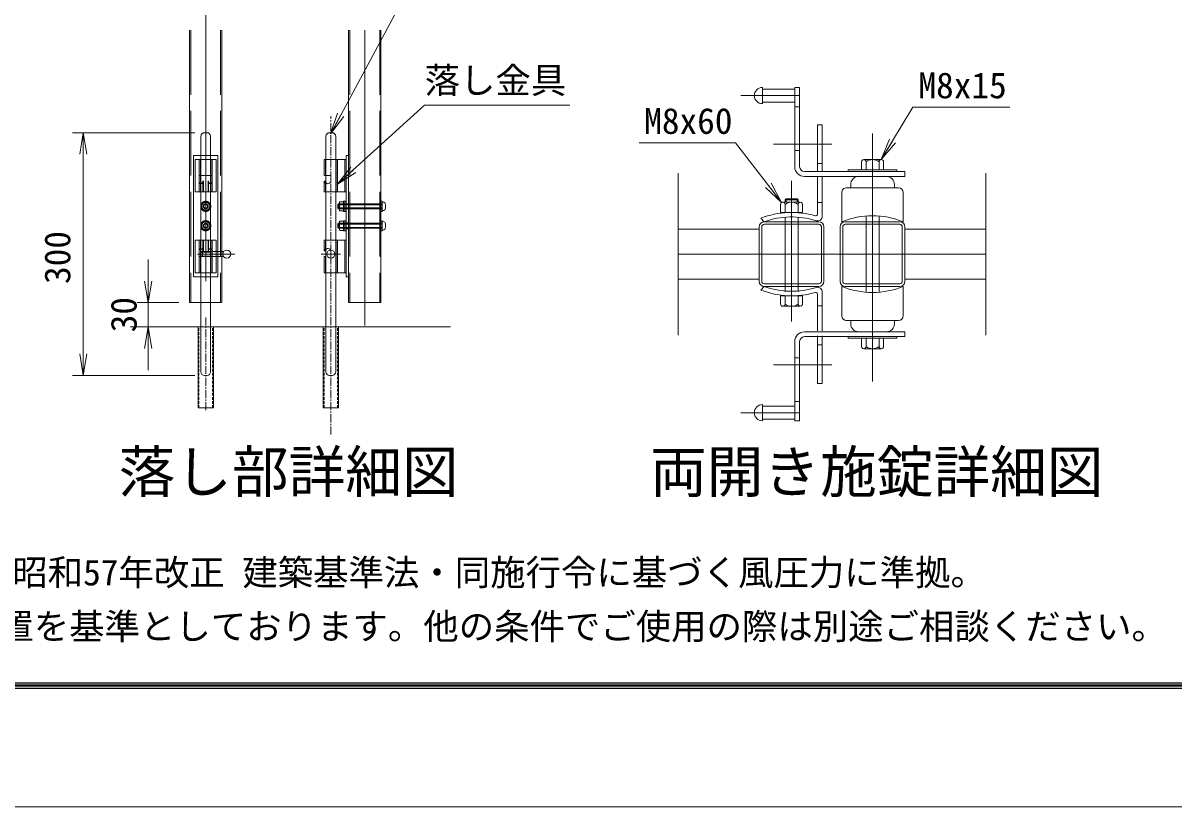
# Model space of a CAD drawing. Units: millimetres, scale not verified. Extents: x -4200 to 4200, y -2970 to 2970.
# Drawn here: x -247 to 1886, y -2970 to -1516 of the extents above; entities that cross this region are included whole.
import ezdxf
from ezdxf.enums import TextEntityAlignment as Align

# ---------------------------------------------------------------- set-up
doc = ezdxf.new("R2010")
doc.units = ezdxf.units.MM
doc.header["$LTSCALE"] = 20
for name, pattern in [('DASHED', [7.5, 6, -1.5]), ('USER1', [50.8, 31.75, -6.35, 6.35, -6.35]), ('USER3', [0.375, 0.25, -0.125]), ('USER4', [1.125, 0.75, -0.125, 0.125, -0.125])]:
    doc.linetypes.add(name, pattern=pattern)
for name, color, linetype, lineweight in [('0-0_D-STR-TXT', 7, 'Continuous', 9), ('0-1_D-STR1', 1, 'Continuous', 18), ('0-2_D-STR-DIM', 7, 'Continuous', 9), ('0-3_0', 7, 'Continuous', 9), ('0-4_D-STR4', 7, 'Continuous', 9), ('0-5_D-STR3', 3, 'Continuous', 13), ('0-6_D-BMK', 2, 'USER1', 13), ('0-C_D-TTL', 7, 'Continuous', 9)]:
    doc.layers.add(name, color=color, linetype=linetype, lineweight=lineweight)
doc.layers.add('0-B_D-TTL-TXT', color=7, linetype='Continuous')
doc.styles.add('ＭＳ ゴシック', font='')
doc.styles.get('ＭＳ ゴシック').set_extended_font_data('MS Gothic')

# ---------------------------------------------------------------- blocks, each defined once
blk = doc.blocks.new('_Open')
at = {"layer": '0-3_0'}
blk.add_line((-20, 3.33), (0, 0), dxfattribs=at)
blk.add_lwpolyline([(-20, -3.33), (0, 0), (-20, 0)], dxfattribs=at)

msp = doc.modelspace()

# ---------------------------------------------------------------- linework, layer by layer
at = {"layer": '0-0_D-STR-TXT'}
for points in [[(828.53, -1492.83), (446.35, -1492.83), (324.09, -1720.45)], [(766.09, -1668.81), (497.14, -1668.81), (337.24, -1814.01)], [(1581.32, -1672.48), (1402.02, -1672.48), (1344.35, -1767.97)], [(894.72, -1738.47), (1073.32, -1738.47), (1157.43, -1847.62)]]:
    msp.add_lwpolyline(points, dxfattribs=at)
at = {"layer": '0-1_D-STR1'}
for p, q in [((61.84, -1529.52), (61.84, -2034.89)), ((121.84, -1529.52), (121.84, -2034.89)), ((356.46, -1529.52), (356.46, -2034.89)), ((416.46, -1529.52), (416.46, -2034.89)), ((967.09, -1795), (967.09, -2095)), ((1537.09, -1795), (1537.09, -2095)), ((1117.09, -1894.6), (1117.09, -1995.4)), ((1121.89, -1995.2), (1121.89, -1894.4)), ((1227.49, -1885), (1126.69, -1885)), ((1126.69, -1889.6), (1227.49, -1889.6)), ((1232.29, -1995.2), (1232.29, -1894.4)), ((1237.09, -1894.6), (1237.09, -1995.4)), ((1267.09, -1894.6), (1267.09, -1995.4)), ((1271.89, -1995.2), (1271.89, -1894.4)), ((1377.49, -1885), (1276.69, -1885)), ((1276.69, -1889.6), (1377.49, -1889.6)), ((1382.29, -1995.2), (1382.29, -1894.4)), ((1387.09, -1894.6), (1387.09, -1995.4)), ((967.09, -1898.5), (1117.09, -1898.5)), ((1537.09, -1898.5), (1387.09, -1898.5)), ((967.09, -1991.5), (1117.09, -1991.5)), ((1126.69, -2000), (1227.49, -2000)), ((1276.69, -2000), (1377.49, -2000)), ((1537.09, -1991.5), (1387.09, -1991.5)), ((1227.49, -2005), (1126.69, -2005)), ((1377.49, -2005), (1276.69, -2005)), ((61.84, -2034.89), (121.84, -2034.89)), ((356.46, -2034.89), (416.46, -2034.89))]:
    msp.add_line(p, q, dxfattribs=at)
at = {"layer": '0-1_D-STR1', "linetype": 'DASHED'}
for p, q in [((64.24, -1529.52), (64.24, -2034.89)), ((119.44, -1529.52), (119.44, -2034.89)), ((358.86, -1529.52), (358.86, -2034.89)), ((414.06, -1529.52), (414.06, -2034.89))]:
    msp.add_line(p, q, dxfattribs=at)
at = {"layer": '0-1_D-STR1'}
for centre, radius, start, end in [((1126.69, -1894.6), 9.6, 90, 180), ((1126.69, -1894.4), 4.8, 89.99997, 180), ((1227.49, -1894.6), 9.6, 0, 90), ((1227.49, -1894.4), 4.8, 0, 89.99997), ((1276.69, -1894.6), 9.6, 90, 180), ((1276.69, -1894.4), 4.8, 89.99997, 180), ((1377.49, -1894.6), 9.6, 0, 90), ((1377.49, -1894.4), 4.8, 0, 89.99997), ((1126.69, -1995.4), 9.6, 180, 270), ((1126.69, -1995.2), 4.8, 180, 270.00003), ((1227.49, -1995.2), 4.8, 270.00003, 0), ((1227.49, -1995.4), 9.6, 270, 0), ((1276.69, -1995.4), 9.6, 180, 270), ((1276.69, -1995.2), 4.8, 180, 270.00003), ((1377.49, -1995.2), 4.8, 270.00003, 0), ((1377.49, -1995.4), 9.6, 270, 0)]:
    msp.add_arc(centre, radius, start, end, dxfattribs=at)
at = {"layer": '0-2_D-STR-DIM'}
for p, q in [((71.84, -1719.89), (-154.94, -1719.89)), ((-134.94, -1759.89), (-134.94, -2129.89)), ((-14.94, -1994.89), (-14.94, -1954.89)), ((41.84, -2034.89), (-34.94, -2034.89)), ((-14.94, -2034.89), (-14.94, -2079.89)), ((41.84, -2079.89), (-34.94, -2079.89)), ((-14.94, -2119.89), (-14.94, -2159.89)), ((71.84, -2169.89), (-154.94, -2169.89))]:
    msp.add_line(p, q, dxfattribs=at)
at = {"layer": '0-4_D-STR4'}
msp.add_line((-47.97, -2079.89), (545.1, -2079.89), dxfattribs=at)
at = {"layer": '0-5_D-STR3'}
for p, q in [((1123.09, -1636), (1123.09, -1666)), ((1123.09, -1639), (1183.09, -1639)), ((1183.09, -1636), (1183.09, -1783)), ((1183.09, -1636), (1192.09, -1636)), ((1192.09, -1636), (1192.09, -1783)), ((1123.09, -1663), (1183.09, -1663)), ((1192.09, -1672), (1183.09, -1672)), ((1225.09, -1792), (1225.09, -1705)), ((1234.09, -1705), (1225.09, -1705)), ((1234.09, -1792), (1234.09, -1705)), ((82.84, -1726.64), (82.84, -2163.14)), ((89.59, -1719.89), (94.09, -1719.89)), ((100.84, -1726.64), (100.84, -2163.14)), ((314.61, -1726.64), (314.61, -2163.14)), ((325.86, -1719.89), (321.36, -1719.89)), ((332.61, -1726.64), (332.61, -2163.14)), ((69.34, -1761.89), (69.34, -1986.89)), ((69.34, -1761.89), (114.34, -1761.89)), ((72.34, -1769.39), (111.34, -1769.39)), ((72.34, -1769.39), (72.34, -1829.39)), ((79.69, -1769.39), (79.69, -1829.39)), ((82.09, -1769.39), (82.09, -1799.39)), ((101.59, -1769.39), (101.59, -1799.39)), ((103.99, -1769.39), (103.99, -1829.39)), ((111.34, -1769.39), (111.34, -1829.39)), ((114.34, -1761.89), (114.34, -1986.89)), ((311.46, -1799.39), (311.46, -1769.39)), ((311.46, -1769.39), (351.96, -1769.39)), ((313.86, -1799.39), (313.86, -1769.39)), ((333.36, -1829.39), (333.36, -1769.39)), ((335.76, -1829.39), (335.76, -1769.39)), ((349.56, -1829.39), (349.56, -1769.39)), ((351.96, -1761.89), (356.46, -1761.89)), ((351.96, -1829.39), (351.96, -1769.39)), ((356.46, -1761.89), (356.46, -1986.89)), ((1192.09, -1753), (1183.09, -1753)), ((1310.91, -1769.68), (1343.31, -1769.68)), ((1234.09, -1777), (1225.09, -1777)), ((1372.09, -1789), (1282.09, -1789)), ((1282.09, -1789), (1282.09, -1792)), ((1306.75, -1773.89), (1306.75, -1789.14)), ((1315.07, -1773.89), (1315.07, -1789)), ((1339.11, -1773.89), (1339.11, -1789)), ((1347.52, -1773.89), (1347.52, -1788.89)), ((1372.09, -1789), (1372.09, -1792)), ((103.99, -1799.39), (79.69, -1799.39)), ((82.09, -1799.39), (82.09, -1809.89)), ((86.59, -1809.89), (86.59, -1829.39)), ((86.59, -1809.89), (86.59, -1829.39)), ((86.59, -1809.99), (87.63, -1809.99)), ((87.63, -1809.99), (87.63, -1829.39)), ((96.05, -1809.99), (96.05, -1829.39)), ((97.09, -1809.99), (96.05, -1809.99)), ((97.09, -1809.89), (97.09, -1829.39)), ((101.59, -1809.89), (101.59, -1799.39)), ((311.46, -1799.39), (323.61, -1799.39)), ((311.46, -1809.89), (311.46, -1829.39)), ((311.46, -1809.89), (313.62, -1809.89)), ((313.62, -1809.89), (313.62, -1810.14)), ((323.61, -1809.89), (323.61, -1799.39)), ((1201.09, -1792), (1387.09, -1792)), ((1201.09, -1801), (1387.09, -1801)), ((1225.09, -1801), (1225.09, -1871.15)), ((1234.09, -1801), (1234.09, -1874.5)), ((1387.09, -1801), (1387.09, -1792)), ((72.34, -1829.39), (111.34, -1829.39)), ((82.09, -1814.22), (82.09, -1829.39)), ((101.59, -1814.22), (101.59, -1829.39)), ((311.46, -1829.39), (351.96, -1829.39)), ((313.62, -1813.3), (313.62, -1829.39)), ((1270.09, -1831), (1270.09, -1885)), ((1279.09, -1822), (1375.09, -1822)), ((1286.59, -1822), (1286.59, -1816)), ((1367.59, -1822), (1367.59, -1816)), ((1384.09, -1831), (1384.09, -1885)), ((336.36, -1853.39), (337.86, -1851.89)), ((336.36, -1859.39), (336.36, -1853.39)), ((418.86, -1853.39), (336.36, -1853.39)), ((337.86, -1860.89), (337.86, -1851.89)), ((418.86, -1851.89), (337.86, -1851.89)), ((339.66, -1862.89), (339.66, -1849.72)), ((347.16, -1847.77), (340.56, -1847.77)), ((340.56, -1852.08), (347.16, -1852.08)), ((347.16, -1865.77), (347.16, -1847.02)), ((349.56, -1847.02), (347.16, -1847.02)), ((347.16, -1865.02), (347.16, -1847.77)), ((349.56, -1865.77), (349.56, -1847.02)), ((349.56, -1865.77), (349.56, -1847.02)), ((351.96, -1847.02), (349.56, -1847.02)), ((351.96, -1865.77), (351.96, -1847.02)), ((416.46, -1865.77), (416.46, -1847.02)), ((418.86, -1847.02), (416.46, -1847.02)), ((418.86, -1865.77), (418.86, -1847.02)), ((418.86, -1848.52), (418.86, -1864.27)), ((420.21, -1848.52), (418.86, -1848.52)), ((424.71, -1853.02), (424.71, -1859.77)), ((1156.66, -1852.77), (1156.66, -1867.77)), ((1193.27, -1848.56), (1160.87, -1848.56)), ((1165.08, -1852.77), (1165.08, -1867.88)), ((1165.09, -1844.03), (1177.09, -1844.03)), ((1177.09, -1842.23), (1187.29, -1842.23)), ((1189.09, -1844.03), (1177.09, -1844.03)), ((1187.29, -1842.23), (1187.29, -1848.56)), ((1189.11, -1852.77), (1189.11, -1867.88)), ((1197.44, -1852.77), (1197.44, -1868.02)), ((1225.09, -1849), (1234.09, -1849)), ((418.86, -1859.39), (336.36, -1859.39)), ((336.36, -1859.39), (337.86, -1860.89)), ((418.86, -1860.89), (337.86, -1860.89)), ((340.56, -1860.7), (347.16, -1860.7)), ((347.16, -1865.02), (340.56, -1865.02)), ((349.56, -1865.77), (347.16, -1865.77)), ((351.96, -1865.77), (349.56, -1865.77)), ((418.86, -1865.77), (416.46, -1865.77)), ((420.21, -1864.27), (418.86, -1864.27)), ((1156.66, -1867.77), (1197.44, -1867.77)), ((1315.08, -2015.59), (1315.08, -1874.41)), ((1339.11, -2015.59), (1339.11, -1874.41)), ((336.36, -1889.39), (337.86, -1887.89)), ((336.36, -1895.39), (336.36, -1889.39)), ((418.86, -1889.39), (336.36, -1889.39)), ((418.86, -1895.39), (336.36, -1895.39)), ((336.36, -1895.39), (337.86, -1896.89)), ((337.86, -1896.89), (337.86, -1887.89)), ((418.86, -1887.89), (337.86, -1887.89)), ((418.86, -1896.89), (337.86, -1896.89)), ((339.66, -1898.89), (339.66, -1885.72)), ((347.16, -1883.77), (340.56, -1883.77)), ((340.56, -1888.08), (347.16, -1888.08)), ((340.56, -1896.7), (347.16, -1896.7)), ((347.16, -1901.77), (347.16, -1883.02)), ((349.56, -1883.02), (347.16, -1883.02)), ((347.16, -1901.02), (347.16, -1883.77)), ((349.56, -1901.77), (349.56, -1883.02)), ((349.56, -1901.77), (349.56, -1883.02)), ((351.96, -1883.02), (349.56, -1883.02)), ((351.96, -1901.77), (351.96, -1883.02)), ((351.96, -1886.77), (356.46, -1886.77)), ((416.46, -1901.77), (416.46, -1883.02)), ((418.86, -1883.02), (416.46, -1883.02)), ((418.86, -1901.77), (418.86, -1883.02)), ((418.86, -1884.52), (418.86, -1900.27)), ((420.21, -1884.52), (418.86, -1884.52)), ((424.71, -1889.02), (424.71, -1895.77)), ((1126.15, -1885), (1120.09, -1878.34)), ((1165.08, -2014.93), (1165.08, -1876.57)), ((1189.11, -2014.93), (1189.11, -1876.57)), ((347.16, -1901.02), (340.56, -1901.02)), ((349.56, -1901.77), (347.16, -1901.77)), ((351.96, -1901.77), (349.56, -1901.77)), ((351.96, -1898.02), (356.46, -1898.02)), ((418.86, -1901.77), (416.46, -1901.77)), ((420.21, -1900.27), (418.86, -1900.27)), ((111.34, -1919.39), (72.34, -1919.39)), ((72.34, -1979.39), (72.34, -1919.39)), ((79.69, -1979.39), (79.69, -1919.39)), ((82.09, -1934.56), (82.09, -1919.39)), ((82.09, -1938.89), (82.09, -1949.39)), ((86.59, -1938.89), (86.59, -1919.39)), ((86.59, -1938.79), (87.63, -1938.79)), ((87.63, -1938.79), (87.63, -1919.39)), ((96.05, -1938.79), (96.05, -1919.39)), ((97.09, -1938.79), (96.05, -1938.79)), ((97.09, -1938.89), (97.09, -1919.39)), ((97.09, -1938.89), (97.09, -1919.39)), ((101.59, -1934.56), (101.59, -1919.39)), ((101.59, -1949.39), (101.59, -1938.89)), ((103.99, -1979.39), (103.99, -1919.39)), ((111.34, -1979.39), (111.34, -1919.39)), ((311.46, -1919.39), (351.96, -1919.39)), ((311.46, -1938.89), (311.46, -1919.39)), ((311.46, -1938.89), (313.62, -1938.89)), ((313.62, -1935.48), (313.62, -1919.39)), ((313.62, -1938.89), (313.62, -1938.64)), ((323.61, -1938.89), (323.61, -1949.39)), ((333.36, -1919.39), (333.36, -1979.39)), ((335.76, -1919.39), (335.76, -1979.39)), ((349.56, -1919.39), (349.56, -1979.39)), ((351.96, -1919.39), (351.96, -1979.39)), ((79.69, -1949.39), (103.99, -1949.39)), ((82.09, -1979.39), (82.09, -1949.39)), ((124.84, -1940.39), (82.84, -1940.39)), ((100.84, -1941.29), (82.84, -1941.29)), ((100.84, -1948.49), (82.84, -1948.49)), ((124.84, -1949.39), (82.84, -1949.39)), ((85.84, -1940.39), (85.84, -1949.39)), ((100.84, -1941.29), (103.54, -1940.39)), ((100.84, -1948.49), (103.54, -1949.39)), ((101.59, -1979.39), (101.59, -1949.39)), ((311.46, -1949.39), (311.46, -1979.39)), ((311.46, -1949.39), (314.61, -1949.39)), ((313.86, -1949.39), (313.86, -1979.39)), ((111.34, -1979.39), (72.34, -1979.39)), ((311.46, -1979.39), (351.96, -1979.39)), ((69.34, -1986.89), (114.34, -1986.89)), ((1126.15, -2005), (1120.09, -2011.66)), ((1156.66, -2037.48), (1156.66, -2022.23)), ((1197.44, -2022.23), (1156.66, -2022.23)), ((1165.08, -2037.48), (1165.08, -2022.37)), ((1189.11, -2037.48), (1189.11, -2022.37)), ((1197.44, -2037.48), (1197.44, -2022.23)), ((1225.09, -2087.5), (1225.09, -2018.86)), ((1234.09, -2087.5), (1234.09, -2015.5)), ((1270.09, -2059), (1270.09, -2005)), ((1384.09, -2059), (1384.09, -2005)), ((1193.28, -2041.7), (1160.87, -2041.7)), ((1225.09, -2041), (1234.09, -2041)), ((1279.09, -2068), (1375.09, -2068)), ((1286.59, -2068), (1286.59, -2074)), ((1367.59, -2068), (1367.59, -2074)), ((1201.09, -2089), (1387.09, -2089)), ((1387.09, -2089), (1387.09, -2098)), ((1183.09, -2254), (1183.09, -2105.5)), ((1192.09, -2254), (1192.09, -2107)), ((1201.09, -2098), (1387.09, -2098)), ((1225.09, -2096.5), (1225.09, -2185)), ((1234.09, -2096.5), (1234.09, -2185)), ((1282.09, -2101), (1282.09, -2098)), ((1372.09, -2101), (1282.09, -2101)), ((1306.75, -2116.11), (1306.75, -2100.86)), ((1315.07, -2116.11), (1315.07, -2101)), ((1339.11, -2116.11), (1339.11, -2101)), ((1347.52, -2116.11), (1347.52, -2101.11)), ((1372.09, -2101), (1372.09, -2098)), ((1234.09, -2113), (1225.09, -2113)), ((1310.91, -2120.33), (1343.31, -2120.33)), ((1192.09, -2137), (1183.09, -2137)), ((89.59, -2169.89), (94.09, -2169.89)), ((325.86, -2169.89), (321.36, -2169.89)), ((1234.09, -2185), (1225.09, -2185)), ((1123.09, -2254), (1123.09, -2224)), ((1123.09, -2227), (1183.09, -2227)), ((1192.09, -2218), (1183.09, -2218)), ((1123.09, -2251), (1183.09, -2251)), ((1183.09, -2254), (1192.09, -2254))]:
    msp.add_line(p, q, dxfattribs=at)
at = {"layer": '0-5_D-STR3', "linetype": 'USER3'}
for p, q in [((79.32, -2229.89), (79.32, -2079.89)), ((104.37, -2229.89), (104.37, -2079.89)), ((311.09, -2229.89), (311.09, -2079.89)), ((336.14, -2229.89), (336.14, -2079.89))]:
    msp.add_line(p, q, dxfattribs=at)
at = {"layer": '0-5_D-STR3'}
for points in [[(351.96, -1761.89), (351.96, -1986.89), (356.46, -1986.89)], [(1165.09, -1848.56), (1165.09, -1844.03), (1166.89, -1842.23)], [(1177.09, -1842.23), (1166.89, -1842.23), (1166.89, -1848.56)], [(1189.09, -1848.56), (1189.09, -1844.03), (1187.29, -1842.23)], [(106.17, -2229.89), (77.52, -2229.89), (77.52, -2079.89)], [(106.17, -2229.89), (106.17, -2079.89), (77.52, -2079.89)], [(337.94, -2229.89), (309.29, -2229.89), (309.29, -2079.89)], [(337.94, -2229.89), (337.94, -2079.89), (309.29, -2079.89)]]:
    msp.add_lwpolyline(points, dxfattribs=at)
at = {"layer": '0-5_D-STR3', "linetype": 'DASHED'}
for points in [[(91.84, -1847.77), (84.37, -1852.08), (84.37, -1860.7), (91.84, -1865.02), (99.31, -1860.7), (99.31, -1852.08)], [(91.84, -1883.77), (84.37, -1888.08), (84.37, -1896.7), (91.84, -1901.02), (99.31, -1896.7), (99.31, -1888.08)]]:
    msp.add_lwpolyline(points, close=True, dxfattribs=at)
for centre, radius in [((91.84, -1856.39), 9.38), ((91.84, -1856.39), 7.47), ((91.84, -1856.39), 4.5), ((91.84, -1856.39), 3.6), ((91.84, -1892.39), 9.38), ((91.84, -1892.39), 7.47), ((91.84, -1892.39), 4.5), ((91.84, -1892.39), 3.6)]:
    msp.add_circle(centre, radius, dxfattribs=at)
at = {"layer": '0-5_D-STR3'}
for centre in [(130.84, -1944.89), (323.61, -1944.89)]:
    msp.add_circle(centre, 7.5, dxfattribs=at)
for centre, radius, start, end in [((1123.09, -1651), 15, 90.00001, 270), ((89.59, -1726.64), 6.75, 90, 180), ((94.09, -1726.64), 6.75, 0, 90), ((321.36, -1726.64), 6.75, 90, 180), ((325.86, -1726.64), 6.75, 0, 90), ((1310.91, -1773.84), 4.16, 359.29981, 180.701), ((1327.09, -1788.91), 19.24, 51.35043, 128.64746), ((1201.09, -1783), 18, 180.00001, 269.99995), ((1201.09, -1783), 9, 180.00001, 270), ((1343.31, -1773.9), 4.21, 0.08393, 179.91606), ((317.54, -1808.08), 6.34, 196.56618, 343.43382), ((318.02, -1810.01), 4.4, 178.39007, 262.24067), ((1301.59, -1816), 15, 90.00001, 179.99999), ((1352.59, -1816), 15, 0, 90), ((1279.09, -1831), 9, 90, 180.00001), ((1375.09, -1831), 9, 0, 90), ((342.67, -1849.92), 3.02, 134.39087, 225.60913), ((350.44, -1856.39), 10.78, 156.42363, 203.57637), ((420.21, -1853.02), 4.5, 0, 90), ((1160.87, -1852.78), 4.21, 0.08393, 179.91608), ((1177.1, -1867.8), 19.24, 51.35253, 128.64959), ((1193.27, -1852.72), 4.16, 359.29901, 180.70018), ((342.69, -1862.86), 3.03, 134.68187, 225.31813), ((420.21, -1859.77), 4.5, 270, 0), ((1177.09, -2026.77), 159, 73.87238, 111.00754), ((1177.09, -2026.09), 150, 72.42905, 109.85261), ((1222.09, -1871.15), 3, 253.8728, 0.00001), ((1225.09, -1874.5), 9, 252.42887, 0.00001), ((1327.09, -2026.34), 152.4, 68.0365, 111.96349), ((342.67, -1885.92), 3.02, 134.39087, 225.60913), ((350.44, -1892.39), 10.78, 156.42363, 203.57637), ((342.69, -1898.86), 3.03, 134.68187, 225.31813), ((420.21, -1889.02), 4.5, 0, 90), ((420.21, -1895.77), 4.5, 270, 0), ((317.54, -1940.7), 6.34, 31.15279, 163.43382), ((318.02, -1938.77), 4.4, 97.75933, 181.60993), ((1177.09, -1863.23), 159, 248.99246, 286.12762), ((1177.09, -1863.91), 150, 250.14739, 287.57095), ((1222.09, -2018.86), 3, 359.99999, 106.1272), ((1225.09, -2015.5), 9, 359.99999, 107.57113), ((1327.09, -1863.66), 152.4, 248.03651, 291.9635), ((1160.87, -2037.48), 4.21, 180.08392, 359.91607), ((1177.1, -2022.46), 19.24, 231.35041, 308.64747), ((1193.28, -2037.53), 4.16, 179.29982, 0.70099), ((1279.09, -2059), 9, 179.99999, 270), ((1375.09, -2059), 9, 270, 0), ((1201.09, -2107), 18, 90.00005, 179.99999), ((1301.59, -2074), 15, 180.00001, 269.99999), ((1352.59, -2074), 15, 270, 0), ((1201.09, -2107), 9, 90, 179.99999), ((1310.91, -2116.16), 4.16, 179.299, 0.70019), ((1327.09, -2101.09), 19.24, 231.35254, 308.64957), ((1343.31, -2116.11), 4.21, 180.08394, 359.91607), ((89.59, -2163.14), 6.75, 180, 270), ((94.09, -2163.14), 6.75, 270, 0), ((321.36, -2163.14), 6.75, 180, 270), ((325.86, -2163.14), 6.75, 270, 0), ((1123.09, -2239), 15, 90, 269.99999)]:
    msp.add_arc(centre, radius, start, end, dxfattribs=at)
for centre, major_axis, ratio, start_param, end_param in [((83.14, -1809.93), (0, -4.5), 0.766727, 4.7027468, 7.8636238), ((84.86, -1809.93), (0, -4.5), 0.615242, 4.7027468, 6.0032469), ((100.54, -1809.93), (0, -4.5), 0.766727, 4.7027468, 7.8636238), ((98.82, -1809.93), (0, -4.5), 0.615242, 0.2799384, 1.5804385), ((83.14, -1938.85), (0, 4.5), 0.766727, 4.7027468, 7.8636238), ((84.86, -1938.85), (0, 4.5), 0.615242, 0.2799384, 1.5804385), ((100.54, -1938.85), (0, 4.5), 0.766727, 4.7027468, 7.8636238), ((98.82, -1938.85), (0, 4.5), 0.615242, 4.7027468, 6.0032469)]:
    msp.add_ellipse(centre, major_axis=major_axis, ratio=ratio, start_param=start_param, end_param=end_param, dxfattribs=at)
at = {"layer": '0-6_D-BMK'}
for p, q in [((91.84, -1300.78), (91.84, -2077.12)), ((386.46, -1529.52), (386.46, -2077.12)), ((1082.89, -1651), (1192.09, -1651)), ((1327.09, -2181.35), (1327.09, -1721.64)), ((1143.55, -1741), (1251.97, -1741)), ((91.84, -1755.64), (91.84, -1994.81)), ((1177.09, -1809.38), (1177.09, -2070.2)), ((145.58, -1944.89), (76.34, -1944.89)), ((305.53, -1944.89), (341.69, -1944.89)), ((1537.09, -1945), (967.09, -1945)), ((1143.55, -2150.5), (1251.97, -2150.5)), ((1082.89, -2239), (1192.09, -2239))]:
    msp.add_line(p, q, dxfattribs=at)
at = {"layer": '0-6_D-BMK', "linetype": 'USER4'}
for p, q in [((323.61, -2279.39), (323.61, -1689.43)), ((91.84, -2234.39), (91.84, -2076.19))]:
    msp.add_line(p, q, dxfattribs=at)
at = {"layer": '0-C_D-TTL', "color": 2, "lineweight": 18}
msp.add_lwpolyline([(-4200, 2970), (4200, 2970), (4200, -2970), (-4200, -2970)], close=True, dxfattribs=at)
at = {"layer": '0-C_D-TTL'}
for points in [[(-3930, 2750), (3930, 2750), (3930, -2750), (-3930, -2750)], [(-3927.5, 2747.5), (3927.5, 2747.5), (3927.5, -2747.5), (-3927.5, -2747.5)], [(-3925, 2745), (3925, 2745), (3925, -2745), (-3925, -2745)], [(-3922.5, 2742.5), (3922.5, 2742.5), (3922.5, -2742.5), (-3922.5, -2742.5)], [(-3920, 2740), (3920, 2740), (3920, -2740), (-3920, -2740)]]:
    msp.add_lwpolyline(points, close=True, dxfattribs=at)

# ---------------------------------------------------------------- block references
at = {"layer": '0-0_D-STR-TXT', "xscale": 2, "yscale": 2}
for p, rotation in [((323.14, -1722.21), 241.75846), ((1343.31, -1769.69), 238.87192), ((335.76, -1815.35), 222.24226), ((1158.65, -1849.2), 307.61902)]:
    msp.add_blockref('_Open', p, dxfattribs=dict(at, rotation=rotation))
at = {"layer": '0-2_D-STR-DIM', "xscale": 2, "yscale": 2}
for p, rotation in [((-134.94, -1719.89), 90), ((-14.94, -2034.89), 270), ((-14.94, -2079.89), 90), ((-134.94, -2169.89), 270)]:
    msp.add_blockref('_Open', p, dxfattribs=dict(at, rotation=rotation))

# ---------------------------------------------------------------- texts
at = {"layer": '0-0_D-STR-TXT', "style": 'ＭＳ ゴシック'}
for s, p in [('落し金具', (497.32, -1661.25)), ('M8x15', (1412.14, -1670.53)), ('M8x60', (904.1, -1736.5)), ('（設計条件）風荷重：昭和57年改正 建築基準法・同施行令に基づく風圧力に準拠。', (-922.45, -2573.6)), ('・本商品はGLへの設置を基準としております。他の条件でご使用の際は別途ご相談ください。 ', (-882.45, -2673.6))]:
    msp.add_text(s, height=48.09, dxfattribs=at).set_placement(p, align=Align.BOTTOM_LEFT)
at = {"layer": '0-2_D-STR-DIM', "style": 'ＭＳ ゴシック'}
for s, p in [('300', (-144.54, -2000.31)), ('30', (-21.69, -2089.89))]:
    msp.add_text(s, height=48.09, rotation=90, dxfattribs=at).set_placement(p, align=Align.BOTTOM_LEFT)
at = {"layer": '0-B_D-TTL-TXT', "style": 'ＭＳ ゴシック'}
for s, p in [('落し部詳細図', (-69.68, -2410)), ('両開き施錠詳細図', (914.94, -2410))]:
    msp.add_text(s, height=76.98, dxfattribs=at).set_placement(p, align=Align.BOTTOM_LEFT)

doc.saveas('drawing.dxf')
